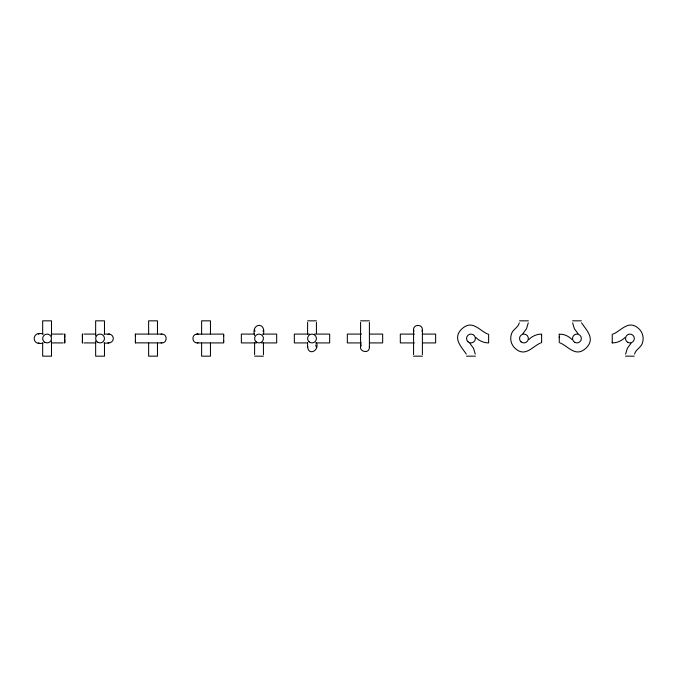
<?xml version="1.0" encoding="UTF-8"?>
<svg xmlns="http://www.w3.org/2000/svg" width="677" height="677" viewBox="0 0 677 677"><rect width="100%" height="100%" fill="white"/><g stroke="black" fill="none" stroke-linecap="round" stroke-linejoin="round"><path stroke-width="1.02" d="M64.747 339.295L64.747 342.917L64.747 334.083L64.747 337.705M82.408 340.963L82.408 342.917L82.408 334.083L82.408 337.654M82.408 340.176L82.408 339.346M135.392 342.917L135.392 334.083L161.871 334.083C167.566 333.854 167.541 343.163 161.862 342.917L135.392 342.841M135.392 341.657L135.392 340.963M135.392 336.037L135.392 335.343M135.392 334.785L135.392 334.159M223.698 341.589L223.698 340.886M223.698 336.114L223.698 335.411M541.608 342.833L541.608 341.589M541.608 335.411L541.608 334.083C536.819 334.091 532.105 336.122 528.805 339.583M559.27 337.705L559.27 336.892M559.27 334.413C563.34 333.507 568.968 336.3 572.082 339.583M625.066 337.417C621.765 340.878 617.043 342.909 612.253 342.917L612.253 342.215M254.603 335.42C250.812 323.191 266.247 321.355 263.438 334.37M263.438 329.691L263.133 331.281M413.562 354.63L413.562 329.682C413.325 323.995 422.643 324.004 422.397 329.691L422.397 354.63M422.397 329.691L422.093 331.281M316.421 342.63C319.967 350.72 308.001 356.339 307.671 346.463M369.405 322.37L369.405 347.318C369.38 354.883 357.151 351.109 361.332 344.864M528.246 322.878L526.503 328.734L522.864 333.651M625.624 354.122L627.367 348.266L631.006 343.349M519.293 322.87C518.201 327.871 512.1 329.564 511.237 334.776C509.73 339.778 511.558 345.549 515.637 348.807C525.36 357.321 532.545 346.387 540.584 342.977M634.569 354.13C635.669 349.129 641.762 347.436 642.625 342.223C644.132 337.222 642.312 331.451 638.233 328.193C628.51 319.679 621.317 330.613 613.277 334.023M196.372 334.167C191.252 334.912 192.073 343.171 197.227 342.917L223.698 342.917L223.698 334.083L196.389 334.167M43.133 334.083C31.218 330.105 31.286 346.895 43.133 342.917M38.276 342.917L39.105 342.833M197.227 342.917L198.056 342.833M108.083 334.159C110.69 333.617 113.355 335.843 113.296 338.5C113.287 343.188 107.415 343.577 104.021 342.917M161.067 334.159L161.871 334.083M307.595 320.839L316.421 320.839M360.579 320.839L369.405 320.839M519.53 320.839L528.365 320.839M572.522 320.839L581.348 320.839M51.308 334.083L63.215 334.083M83.94 334.083L95.838 334.083M104.021 334.083L109.716 334.167M254.484 334.083L241.359 334.083L241.359 342.917L256.498 342.917M262.558 334.083L276.681 334.083L276.681 342.917L261.542 342.917M309.482 334.083L294.343 334.083L294.343 342.917L307.468 342.917M314.534 334.083L329.665 334.083L329.665 342.917L315.541 342.917M361.459 334.083L347.335 334.083L347.335 342.917L361.459 342.917M369.532 334.083L382.657 334.083L382.657 342.917L369.532 342.917M414.442 334.083L400.319 334.083L400.319 342.917L414.442 342.917M422.516 334.083L435.641 334.083L435.641 342.917L422.516 342.917M51.308 342.917L63.215 342.917M83.94 342.917L95.838 342.917M254.603 356.161L263.438 356.161M413.562 356.161L422.397 356.161M466.546 356.161L475.381 356.161M625.506 356.161L634.256 356.161M38.259 334.083L39.063 334.159M161.033 342.833L161.862 342.917M108.041 342.833L108.879 342.917M560.294 342.977C569.061 346.895 575.856 357.837 586.299 347.868C595.481 338.576 586.68 330.545 581.585 322.87M487.601 334.023C478.834 330.105 472.047 319.163 461.596 329.132C452.414 338.424 461.215 346.455 466.309 354.13M475.813 337.417C479.121 340.878 483.835 342.909 488.625 342.917L488.625 334.083M578.023 333.651L574.384 328.734L572.632 322.878M469.88 343.349L473.511 348.266L475.262 354.122M315.719 344.94L316.421 347.309M413.892 331.358L413.562 329.682M254.941 331.358L254.603 329.682M369.337 346.531L369.405 347.309M612.253 334.083L612.253 342.917M559.27 334.083L559.27 342.841M541.608 335.343L541.608 341.657M360.579 322.37L360.579 347.318M316.421 322.37L316.421 333.465M307.595 322.37L307.595 334.277M307.595 342.63L307.595 347.318M263.438 342.731L263.438 354.63M254.603 342.731L254.603 354.63M210.454 333.956L210.454 320.839L201.619 320.839L201.619 333.956M210.454 343.044L210.454 356.161L201.619 356.161L201.619 343.044M157.47 333.956L157.47 320.839L148.635 320.839L148.635 333.956M157.47 343.044L157.47 356.161L148.635 356.161L148.635 343.044M104.478 333.956L104.478 320.839L95.652 320.839L95.652 335.978M104.478 343.044L104.478 356.161L95.652 356.161L95.652 341.022M51.494 335.978L51.494 320.839L42.668 320.839L42.668 333.956M51.494 341.022L51.494 356.161L42.668 356.161L42.668 343.044M198.006 334.159L197.219 334.083L198.022 334.159M44.877 342.325A4.417 4.417 0 0 0 51.494 338.5A4.417 4.417 0 0 0 44.877 334.675A4.417 4.417 0 0 0 44.877 342.325M97.86 342.325A4.417 4.417 0 0 0 104.478 338.5A4.417 4.417 0 0 0 97.86 334.675A4.417 4.417 0 0 0 97.86 342.325M256.16 341.868A4.417 4.417 0 0 0 263.37 339.295A4.417 4.417 0 0 0 257.539 334.345A4.417 4.417 0 0 0 256.16 341.868M309.11 341.834A4.417 4.417 0 0 0 316.345 339.346A4.417 4.417 0 0 0 310.574 334.328A4.417 4.417 0 0 0 309.11 341.834M468.103 341.868A4.417 4.417 0 0 0 475.305 339.295A4.417 4.417 0 0 0 469.474 334.345A4.417 4.417 0 0 0 468.103 341.868M521.087 341.868A4.417 4.417 0 0 0 528.288 339.295A4.417 4.417 0 0 0 522.466 334.345A4.417 4.417 0 0 0 521.087 341.868M574.722 342.325A4.417 4.417 0 0 0 581.348 338.5A4.417 4.417 0 0 0 574.722 334.675A4.417 4.417 0 0 0 574.722 342.325M627.714 342.325A4.417 4.417 0 0 0 634.332 338.5A4.417 4.417 0 0 0 627.714 334.675A4.417 4.417 0 0 0 627.714 342.325"/></g></svg>
